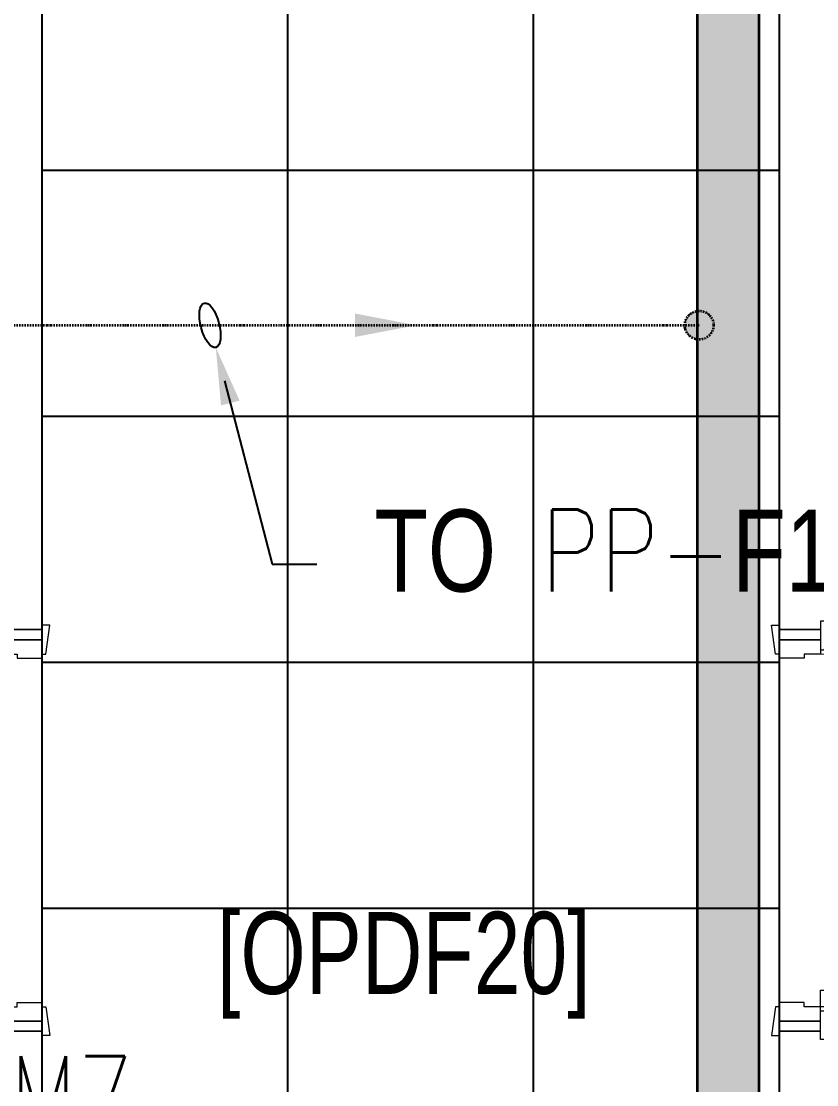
# Model space of a CAD drawing. Extents: x -178977 to 231842, y -29287 to 19916.
# Drawn here: x 23926 to 25867, y -6840 to -4247 of the extents above; entities that cross this region are included whole.
import ezdxf
from ezdxf import colors
from ezdxf.entities.mleader import LeaderData, LeaderLine
from ezdxf.math import Vec2, Vec3

# ---------------------------------------------------------------- set-up
doc = ezdxf.new("R2010")
doc.units = 0
doc.header["$LTSCALE"] = 0.25
doc.linetypes.add('DASHDOT', pattern=[25.4, 12.7, -6.35, 0, -6.35])
doc.linetypes.add('HIDDEN', pattern=[9.525, 6.35, -3.175])
for name, color, linetype, lineweight in [('01-First Floor-FUR$0$72_EGR_BASE_TEXT', 252, 'Continuous', 5), ('01-First Floor-FUR$0$Walls', 251, 'Continuous', 5), ('01-First Floor-FUR$0$Wooden Joinery', 251, 'Continuous', 5), ('E-LITE-CIRC', 6, 'Continuous', 25), ('E-LITE-CLNG-CNDT', 6, 'DASHDOT', 35), ('E-POWR-CLNG-CNDT', 6, 'DASHDOT', 35), ('E-POWR-FLOR-CNDT @ 100', 6, 'HIDDEN', 25), ('T-CABL-TRAY', 60, 'Continuous', 35)]:
    doc.layers.add(name, color=color, linetype=linetype, lineweight=lineweight)
doc.layers.add('01-First Floor-FUR$0$FALSE CEILING', color=251, linetype='Continuous')
doc.styles.add('01-First Floor-FUR$0$X3G_ENTITY_9F38', font='swisscl.ttf', dxfattribs={"height": 0.2})
doc.styles.add('DC_SIMPLEX', font='SIMPLEX.shx', dxfattribs={"width": 0.7})

# ---------------------------------------------------------------- blocks, each defined once
blk = doc.blocks.new('01-First Floor-FUR$0$A$C72370EFE')
at = {"layer": '01-First Floor-FUR$0$Wooden Joinery'}
for p, q in [((-0.01, -0.04), (-0.02, -0.04)), ((-0.01, -0.03), (-0.01, -0.07)), ((0, -0.03), (-0.01, -0.03)), ((0.04, -0.03), (0.05, -0.03)), ((0.05, -0.03), (0.05, -0.07)), ((0.05, -0.04), (0.06, -0.04)), ((-0.05, -0.07), (-0.05, -0.16)), ((-0.03, -0.07), (-0.03, -0.16)), ((-0.01, -0.06), (-0.02, -0.06)), ((0, -0.07), (-0.01, -0.07)), ((0.04, -0.07), (0.05, -0.07)), ((0.05, -0.06), (0.06, -0.06)), ((0.07, -0.07), (0.07, -0.16)), ((0.09, -0.07), (0.09, -0.16)), ((-0.01, -0.17), (-0.02, -0.17)), ((-0.01, -0.17), (-0.01, -0.19)), ((0.05, -0.17), (0.06, -0.17)), ((0.05, -0.17), (0.05, -0.19)), ((-0.01, -0.19), (-0.02, -0.19)), ((0.05, -0.19), (0.06, -0.19))]:
    blk.add_line(p, q, dxfattribs=at)
for centre, radius, start, end in [((-0.02, -0.07), 0.03, 90, 180), ((0.06, -0.07), 0.03, 0, 90), ((-0.02, -0.07), 0.01, 90, 180), ((0.06, -0.07), 0.01, 0, 90), ((-0.02, -0.16), 0.03, 180, 270), ((-0.02, -0.16), 0.01, 180, 270), ((0.06, -0.16), 0.01, 270, 0), ((0.06, -0.16), 0.03, 270, 0)]:
    blk.add_arc(centre, radius, start, end, dxfattribs=at)
blk = doc.blocks.new('01-First Floor-FUR$0$A$C5DAD61B4')
at = {"layer": '01-First Floor-FUR$0$Wooden Joinery'}
for points in [[(80, 959.1), (80, 969.1), (10, 979.1), (10, 959.1)], [(940, 959.1), (940, 969.1), (1010, 979.1), (1010, 959.1)], [(70, 859.1), (70, 849.1), (0, 839.1), (0, 859.1)], [(120, 859.1), (120, 0), (80, 0), (80, 859.1)], [(950, 859.1), (950, 849.1), (1020, 839.1), (1020, 859.1)]]:
    blk.add_lwpolyline(points, close=True, dxfattribs=at)
for points in [[(45, 859.1), (45, 959.1), (20, 959.1), (20, 859.1), (45, 859.1)], [(45, 859.1), (80, 859.1), (80, 899.1), (90, 899.1), (90, 959.1), (45, 959.1), (45, 859.1)], [(975, 859.1), (940, 859.1), (940, 899.1), (930, 899.1), (930, 959.1), (975, 959.1), (975, 859.1)], [(975, 859.1), (975, 959.1), (1000, 959.1), (1000, 859.1), (975, 859.1)]]:
    blk.add_lwpolyline(points, dxfattribs=at)
blk.add_arc((80, 859.1), 860, 272.666, 0, dxfattribs=at)
at = {"layer": '01-First Floor-FUR$0$Wooden Joinery', "xscale": 999.9999999998854, "yscale": 999.9999999998854, "zscale": 999.9999999998854, "rotation": 180}
blk.add_blockref('01-First Floor-FUR$0$A$C72370EFE', (120, 0), dxfattribs=at)
blk = doc.blocks.new('01-First Floor-FUR')
at = {"layer": '01-First Floor-FUR$0$FALSE CEILING', "linetype": 'Continuous'}
for p, q in [((24576, -12830), (24576, -2710)), ((25176, -12830), (25176, -2710)), ((23976, -4610), (25776, -4610)), ((23976, -5210), (25776, -5210)), ((23976, -5810), (25776, -5810)), ((23976, -6410), (25776, -6410))]:
    blk.add_line(p, q, dxfattribs=at)
at = {"layer": '01-First Floor-FUR$0$FALSE CEILING'}
blk.add_lwpolyline([(23976, -12830), (25776, -12830), (25776, -2710), (23976, -2710)], close=True, dxfattribs=at)
at = {"layer": '01-First Floor-FUR$0$Walls'}
for p, q in [((25776, -2710), (25776, -5730)), ((23976, -3370.4), (23976, -5730)), ((23876, -5730), (23976, -5730)), ((25876, -5730), (25776, -5730)), ((23876, -6710), (23976, -6710)), ((23976, -6710), (23976, -8930)), ((25776, -6710), (25776, -8930)), ((25876, -6710), (25776, -6710))]:
    blk.add_line(p, q, dxfattribs=at)
at = {"layer": '01-First Floor-FUR$0$Wooden Joinery', "xscale": -1, "rotation": 270}
blk.add_blockref('01-First Floor-FUR$0$A$C5DAD61B4', (23016.9, -6730), dxfattribs=at)
at = {"layer": '01-First Floor-FUR$0$Wooden Joinery', "rotation": 90.00000000000001}
blk.add_blockref('01-First Floor-FUR$0$A$C5DAD61B4', (26735.1, -6730), dxfattribs=at)
at = {"layer": '01-First Floor-FUR$0$72_EGR_BASE_TEXT', "insert": (24859.3, -6418.8, -0.1), "char_height": 200, "attachment_point": 2, "style": '01-First Floor-FUR$0$X3G_ENTITY_9F38'}
blk.add_mtext('[OPDF20]', dxfattribs=at)
blk = doc.blocks.new('ARR0W')
at = {"color": 45}
blk.add_ellipse((0, 0), major_axis=(0.4, 0), ratio=0.4, dxfattribs=at)
at = {"color": 45, "ltscale": 0.5}
blk.add_solid([(-1.4, 0.167), (-0.4, 0), (-1.4, -0.167)], dxfattribs=at)
blk = doc.blocks.new('*U96')
blk.add_hatch(color=256).paths.add_polyline_path([(0, -0.287), (1.5, 0), (0, 0.287)])
blk = doc.blocks.new('*U220')
at = {"lineweight": 0}
h = blk.add_hatch(dxfattribs=at)
h.set_pattern_fill('HEX', color=253, scale=8, angle=180, style=0)
h.set_pattern_definition([(180, (-23193.732, -3e-10), (6e-13, -43.99409), [25.4, -50.8]), (300, (-23193.732, -3e-10), (38.1, 21.997045), [25.4, -50.8]), (240, (-23219.132, -3e-10), (38.1, -21.997045), [25.4, -50.8])])
h.paths.add_polyline_path([(-11021.9, 150), (-11021.9, 0), (0, 0), (0, 150)])
at = {"color": 0}
for p, q in [((0, 150), (-11021.9, 150)), ((0, 0), (-11021.9, 0))]:
    blk.add_line(p, q, dxfattribs=at)

msp = doc.modelspace()

# ---------------------------------------------------------------- hatches: boundary and pattern name
at = {"layer": 'E-POWR-CLNG-CNDT'}
h = msp.add_hatch(color=256, dxfattribs=at)
h.dxf.hatch_style = 1
h.paths.add_polyline_path([(25545, -4988.3, 1), (25615, -4988.3, 1)])

# ---------------------------------------------------------------- linework, layer by layer
at = {"layer": 'E-POWR-CLNG-CNDT', "elevation": -0.1}
msp.add_lwpolyline([(23876, -4988.3), (25580, -4988.3)], dxfattribs=at)
at = {"layer": 'E-POWR-CLNG-CNDT'}
msp.add_circle((25580, -4988.3), 35, dxfattribs=at)

# ---------------------------------------------------------------- block references
at = {"layer": 'E-LITE-CLNG-CNDT'}
msp.add_blockref('01-First Floor-FUR', (0, 0), dxfattribs=at)
at = {"layer": 'E-POWR-FLOR-CNDT @ 100', "xscale": 100, "yscale": 100, "zscale": 100}
msp.add_blockref('*U96', (24739.9, -4988.3, -0.1), dxfattribs=at)
at = {"layer": 'T-CABL-TRAY', "linetype": 'Continuous', "rotation": 270}
msp.add_blockref('*U220', (25576, -12356.9), dxfattribs=at)

# ---------------------------------------------------------------- leaders
at = {"layer": 'E-LITE-CIRC'}
ml = msp.add_multileader_mtext('Standard', dxfattribs=at)
ml.set_content('{\\Fdc_el_romans|c0;\\W0.8;TO\\Fromans|c0; \\Fsimplex|c0;PP-\\Fdc_el_romans|c0;F1\\Fsimplex|c0;/M23}', color=256, style='DC_SIMPLEX')
ml.set_leader_properties()
ml.set_arrow_properties(name='ARR0W')
ml.build(insert=Vec2(0, 0))
ml.multileader.update_dxf_attribs({"dogleg_length": 200, "arrow_head_size": 140, "scale": 100})
ctx = ml.context
ctx.base_point, ctx.scale, ctx.char_height, ctx.arrow_head_size, ctx.landing_gap_size, ctx.plane_origin, ctx.plane_x_axis, ctx.plane_y_axis = Vec3(24647.3, -5570.9, -0.1), 100, 200, 140, 140, Vec3(36219.6, -11343.8, -0.1), Vec3(1, 0.000001, 0), Vec3(-0.000001, 1, 0)
notes = []
notes.append((ctx, [(0, (1, 1, 0), (24538.5, -5570.9, -0.1), (1, 0.000001, 0), 108.8, [(0, [(24386.5, -4988.3, -0.1)], 0, [])])]))
ctx.mtext.insert, ctx.mtext.text_direction, ctx.mtext.rotation, ctx.mtext.flow_direction = Vec3(24787.3, -5437.6, -0.1), Vec3(1, 0.000001, 0), 0.000001, 5
ml = msp.add_multileader_mtext('Standard', dxfattribs=at)
ml.set_content('{\\Fdc_el_romans|c0;\\W0.8;TO\\Fromans|c0; \\Fsimplex|c0;PP-F1/M7}', color=256, style='DC_SIMPLEX')
ml.set_leader_properties()
ml.set_arrow_properties(name='ARR0W')
ml.build(insert=Vec2(0, 0))
ml.multileader.update_dxf_attribs({"dogleg_length": 200, "arrow_head_size": 140, "scale": 100})
ctx = ml.context
ctx.base_point, ctx.scale, ctx.char_height, ctx.arrow_head_size, ctx.landing_gap_size, ctx.plane_origin, ctx.plane_x_axis, ctx.plane_y_axis = Vec3(22360, -6903.7, 14.8), 100, 200, 140, 140, Vec3(31423.9, 1907.1, 14.8), Vec3(1, -0.000001, 0), Vec3(0.000001, 1, 0)
ctx.text_align_type = 2
notes.append((ctx, [(1, (1, 1, 0), (24447.8, -6903.7, 14.8), (-1, 0.000001, 0), 108.8, [(0, [(24666.8, -7488.4, 14.8)], 0, [])])]))
ctx.mtext.insert, ctx.mtext.text_direction, ctx.mtext.rotation, ctx.mtext.alignment, ctx.mtext.flow_direction = Vec3(24199, -6770.4, 14.8), Vec3(1, -0.000001, 0), 6.283185, 3, 5
for ctx, leaders in notes:
    for number, flags, end, landing, length, lines in leaders:
        leader = LeaderData()
        leader.index, (leader.has_last_leader_line, leader.has_dogleg_vector, leader.attachment_direction) = number, flags
        leader.last_leader_point, leader.dogleg_vector, leader.dogleg_length = Vec3(end), Vec3(landing), length
        for number, points, colour, breaks in lines:
            line = LeaderLine()
            line.index, line.vertices, line.color, line.breaks = number, Vec3.list(points), colors.encode_raw_color(colour), breaks
            leader.lines.append(line)
        ctx.leaders.append(leader)

doc.saveas('drawing.dxf')
